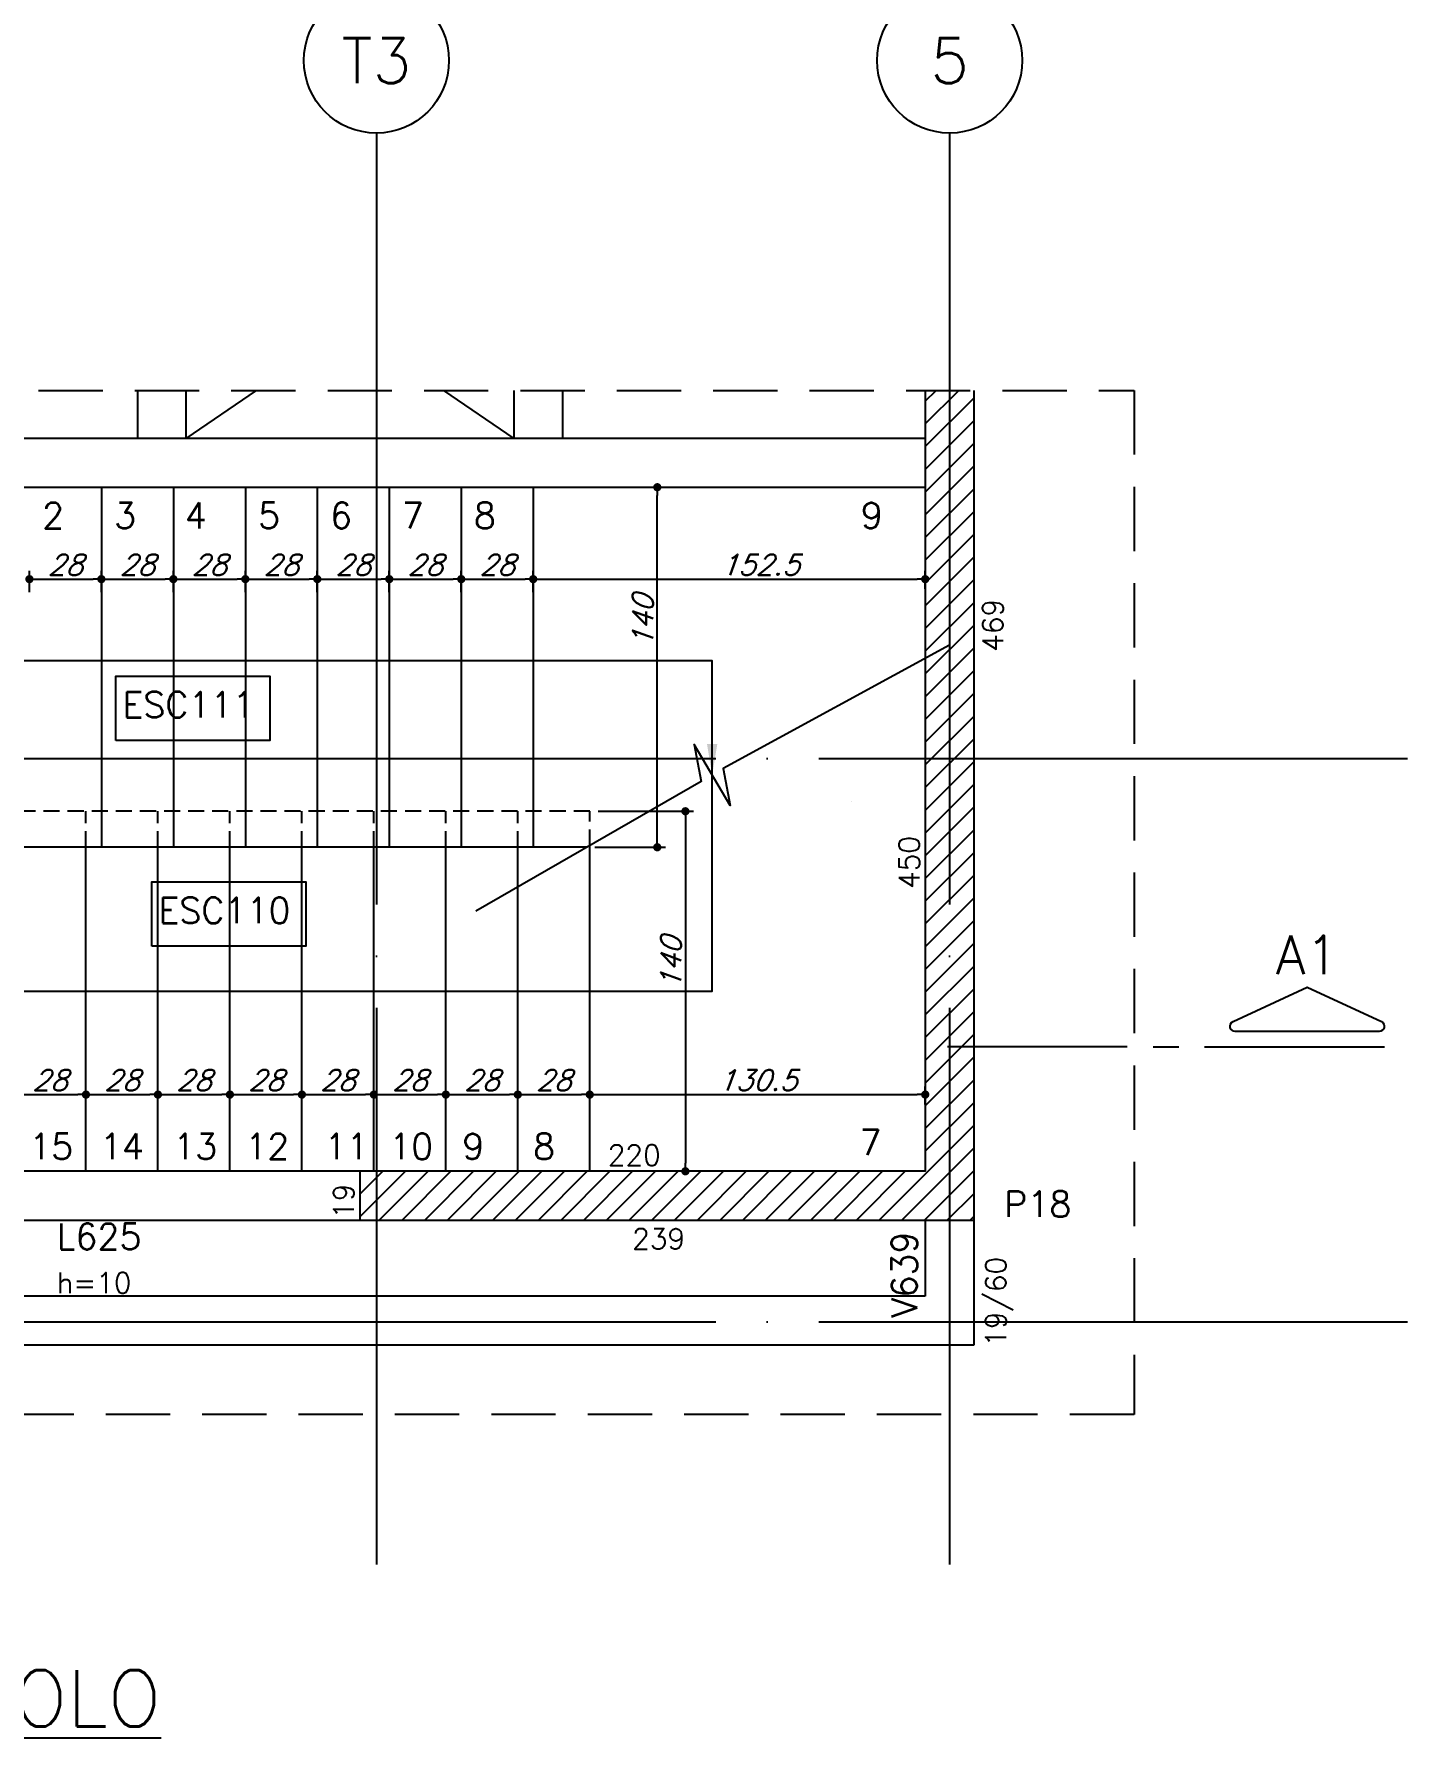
# Model space of a CAD drawing. Header units: millimetres. Extents: x -832 to 3668, y -1574 to 5296.
# Drawn here: x 990 to 1524, y 3638 to 4307 of the extents above; entities that cross this region are included whole.
import ezdxf
from ezdxf.enums import TextEntityAlignment as Align

# ---------------------------------------------------------------- set-up
doc = ezdxf.new("R2010")
doc.units = ezdxf.units.MM
doc.header["$LTSCALE"] = 50
doc.linetypes.add('DASHED', pattern=[0.75, 0.5, -0.25])
doc.linetypes.add('EIXO', pattern=[6.8, 6, -0.4, 0, -0.4])
for name, color, linetype in [('242', 12, 'Continuous'), ('F-AUX', 2, 'Continuous'), ('F-AUX-RED', 1, 'Continuous'), ('F-CORTE-INDICAÇÃO', 4, 'Continuous'), ('F-COTAS', 106, 'Continuous'), ('F-EIXO', 12, 'EIXO'), ('F-ESC NUM', 2, 'Continuous'), ('F-ESC-PROJ', 1, 'Continuous'), ('F-ESCADAS', 2, 'Continuous'), ('F-LAJES-DIM', 2, 'Continuous'), ('F-LAJES-NOME', 4, 'Continuous'), ('F-PILARES-DIM', 172, 'Continuous'), ('F-PILARES-HACH', 174, 'Continuous'), ('F-PILARES-NOME', 170, 'Continuous'), ('F-PILARES-S', 170, 'Continuous'), ('F-TEXTO', 6, 'Continuous'), ('F-TEXTO ESCADA', 2, 'Continuous'), ('F-VIGAS', 3, 'Continuous'), ('F-VIGAS-DIM', 2, 'Continuous'), ('F-VIGAS-NOME', 4, 'Continuous'), ('F-VÃO', 1, 'Continuous')]:
    doc.layers.add(name, color=color, linetype=linetype)
doc.styles.add('5385-ARQ-PB-BAS-PLA-TER-TORRE-A-106-TXT$0$R60-75', font='romans.shx', dxfattribs={"height": 0.1125})
doc.styles.add('CP-TEXT-INCL', font='romans.shx', dxfattribs={"oblique": 20})
doc.styles.add('MCP', font='romans.shx')
doc.styles.add('ROMANS', font='romans.shx')
doc.dimstyles.new('CP-COTAS-50', dxfattribs={"dimscale": 0.64, "dimtxt": 12.5, "dimasz": 5, "dimexe": 5, "dimexo": 5, "dimgap": 2.5, "dimtad": 1, "dimdec": 1, "dimdsep": 46, "dimtxsty": 'CP-TEXT-INCL', "dimblk1": 'DOT', "dimblk2": 'DOT', "dimsah": 1, "dimcen": 9, "dimclrd": 256, "dimclre": 256, "dimclrt": 256, "dimadec": 0, "dimazin": 0, "dimtfac": 1, "dimtdec": 1, "dimtmove": 2, "dimatfit": 3, "dimldrblk": 'DOT', "dimfxl": 5, "dimtolj": 1, "dimarcsym": 0})
pattern_1 = [(0, (0, 0), (0, 6.985), [5.08, -1.905]), (90, (0, 0), (-6.985, 4e-16), [5.08, -1.905])]

# ---------------------------------------------------------------- blocks, each defined once
blk = doc.blocks.new('*U7')
at = {"layer": 'F-EIXO'}
blk.add_line((0, 0), (909.22, 0), dxfattribs=at)
at = {"layer": 'F-EIXO', "color": 2, "linetype": 'Continuous'}
blk.add_circle((-28.21, 0), 28.21, dxfattribs=at)
at = {"layer": 'F-TEXTO', "style": 'ROMANS'}
blk.add_attdef('EIXO', text='', height=17.5, dxfattribs=at).set_placement((-28.21, 0), align=Align.MIDDLE_CENTER)
blk = doc.blocks.new('*U8')
at = {"layer": 'F-EIXO'}
blk.add_line((0, 0), (0, -556.59), dxfattribs=at)
at = {"layer": 'F-EIXO', "color": 2, "linetype": 'Continuous'}
blk.add_circle((0, 28.21), 28.21, dxfattribs=at)
at = {"layer": 'F-TEXTO', "style": 'ROMANS'}
blk.add_attdef('EIXO', text='', height=17.5, rotation=360, dxfattribs=at).set_placement((0, 28.21), align=Align.MIDDLE_CENTER)
blk = doc.blocks.new('_DOT')
at = {"color": 0, "linetype": 'ByBlock'}
blk.add_line((-0.5, 0), (-1, 0), dxfattribs=at)
at = {"color": 0, "linetype": 'ByBlock', "const_width": 0.5}
blk.add_lwpolyline([(-0.25, 0, 1), (0.25, 0, 1)], format="xyb", close=True, dxfattribs=at)
blk = doc.blocks.new('*D189')
at = {"layer": 'DEFPOINTS', "color": 0, "transparency": 16777216}
for p in [(1009.96, 3894.72), (981.96, 3886.45), (1009.96, 3886.45)]:
    blk.add_point(p, dxfattribs=at)
at = {"layer": 'F-COTAS', "lineweight": -2, "transparency": 16777216}
for p, q in [((981.96, 3889.65), (981.96, 3897.92)), ((985.16, 3894.72), (1006.76, 3894.72)), ((1009.96, 3889.65), (1009.96, 3897.92))]:
    blk.add_line(p, q, dxfattribs=at)
at = {"layer": 'F-COTAS', "lineweight": -2, "transparency": 16777216, "xscale": 3.2, "yscale": 3.2, "zscale": 3.2, "rotation": 180}
blk.add_blockref('_DOT', (981.96, 3894.72), dxfattribs=at)
at = {"layer": 'F-COTAS', "lineweight": -2, "transparency": 16777216, "xscale": 3.2, "yscale": 3.2, "zscale": 3.2}
blk.add_blockref('_DOT', (1009.96, 3894.72), dxfattribs=at)
at = {"layer": 'F-COTAS', "transparency": 16777216, "insert": (995.96, 3900.32), "char_height": 8, "attachment_point": 5, "style": 'CP-TEXT-INCL'}
blk.add_mtext('\\A1;28', dxfattribs=at)
blk = doc.blocks.new('*D190')
at = {"layer": 'DEFPOINTS', "color": 0, "transparency": 16777216}
for p in [(1037.96, 3894.72), (1009.96, 3886.45), (1037.96, 3886.45)]:
    blk.add_point(p, dxfattribs=at)
at = {"layer": 'F-COTAS', "lineweight": -2, "transparency": 16777216}
for p, q in [((1009.96, 3889.65), (1009.96, 3897.92)), ((1013.16, 3894.72), (1034.76, 3894.72)), ((1037.96, 3889.65), (1037.96, 3897.92))]:
    blk.add_line(p, q, dxfattribs=at)
at = {"layer": 'F-COTAS', "lineweight": -2, "transparency": 16777216, "xscale": 3.2, "yscale": 3.2, "zscale": 3.2, "rotation": 180}
blk.add_blockref('_DOT', (1009.96, 3894.72), dxfattribs=at)
at = {"layer": 'F-COTAS', "lineweight": -2, "transparency": 16777216, "xscale": 3.2, "yscale": 3.2, "zscale": 3.2}
blk.add_blockref('_DOT', (1037.96, 3894.72), dxfattribs=at)
at = {"layer": 'F-COTAS', "transparency": 16777216, "insert": (1023.96, 3900.32), "char_height": 8, "attachment_point": 5, "style": 'CP-TEXT-INCL'}
blk.add_mtext('\\A1;28', dxfattribs=at)
blk = doc.blocks.new('*D191')
at = {"layer": 'DEFPOINTS', "color": 0, "transparency": 16777216}
for p in [(1065.96, 3894.72), (1037.96, 3886.45), (1065.96, 3886.45)]:
    blk.add_point(p, dxfattribs=at)
at = {"layer": 'F-COTAS', "lineweight": -2, "transparency": 16777216}
for p, q in [((1037.96, 3889.65), (1037.96, 3897.92)), ((1041.16, 3894.72), (1062.76, 3894.72)), ((1065.96, 3889.65), (1065.96, 3897.92))]:
    blk.add_line(p, q, dxfattribs=at)
at = {"layer": 'F-COTAS', "lineweight": -2, "transparency": 16777216, "xscale": 3.2, "yscale": 3.2, "zscale": 3.2, "rotation": 180}
blk.add_blockref('_DOT', (1037.96, 3894.72), dxfattribs=at)
at = {"layer": 'F-COTAS', "lineweight": -2, "transparency": 16777216, "xscale": 3.2, "yscale": 3.2, "zscale": 3.2}
blk.add_blockref('_DOT', (1065.96, 3894.72), dxfattribs=at)
at = {"layer": 'F-COTAS', "transparency": 16777216, "insert": (1051.96, 3900.32), "char_height": 8, "attachment_point": 5, "style": 'CP-TEXT-INCL'}
blk.add_mtext('\\A1;28', dxfattribs=at)
blk = doc.blocks.new('*D192')
at = {"layer": 'DEFPOINTS', "color": 0, "transparency": 16777216}
for p in [(1093.96, 3894.72), (1065.96, 3886.45), (1093.96, 3886.45)]:
    blk.add_point(p, dxfattribs=at)
at = {"layer": 'F-COTAS', "lineweight": -2, "transparency": 16777216}
for p, q in [((1065.96, 3889.65), (1065.96, 3897.92)), ((1069.16, 3894.72), (1090.76, 3894.72)), ((1093.96, 3889.65), (1093.96, 3897.92))]:
    blk.add_line(p, q, dxfattribs=at)
at = {"layer": 'F-COTAS', "lineweight": -2, "transparency": 16777216, "xscale": 3.2, "yscale": 3.2, "zscale": 3.2, "rotation": 180}
blk.add_blockref('_DOT', (1065.96, 3894.72), dxfattribs=at)
at = {"layer": 'F-COTAS', "lineweight": -2, "transparency": 16777216, "xscale": 3.2, "yscale": 3.2, "zscale": 3.2}
blk.add_blockref('_DOT', (1093.96, 3894.72), dxfattribs=at)
at = {"layer": 'F-COTAS', "transparency": 16777216, "insert": (1079.96, 3900.32), "char_height": 8, "attachment_point": 5, "style": 'CP-TEXT-INCL'}
blk.add_mtext('\\A1;28', dxfattribs=at)
blk = doc.blocks.new('*D193')
at = {"layer": 'DEFPOINTS', "color": 0, "transparency": 16777216}
for p in [(1121.96, 3894.72), (1093.96, 3886.45), (1121.96, 3886.45)]:
    blk.add_point(p, dxfattribs=at)
at = {"layer": 'F-COTAS', "lineweight": -2, "transparency": 16777216}
for p, q in [((1093.96, 3889.65), (1093.96, 3897.92)), ((1097.16, 3894.72), (1118.76, 3894.72)), ((1121.96, 3889.65), (1121.96, 3897.92))]:
    blk.add_line(p, q, dxfattribs=at)
at = {"layer": 'F-COTAS', "lineweight": -2, "transparency": 16777216, "xscale": 3.2, "yscale": 3.2, "zscale": 3.2, "rotation": 180}
blk.add_blockref('_DOT', (1093.96, 3894.72), dxfattribs=at)
at = {"layer": 'F-COTAS', "lineweight": -2, "transparency": 16777216, "xscale": 3.2, "yscale": 3.2, "zscale": 3.2}
blk.add_blockref('_DOT', (1121.96, 3894.72), dxfattribs=at)
at = {"layer": 'F-COTAS', "transparency": 16777216, "insert": (1107.96, 3900.32), "char_height": 8, "attachment_point": 5, "style": 'CP-TEXT-INCL'}
blk.add_mtext('\\A1;28', dxfattribs=at)
blk = doc.blocks.new('*D194')
at = {"layer": 'DEFPOINTS', "color": 0, "transparency": 16777216}
for p in [(1149.96, 3894.72), (1121.96, 3886.45), (1149.96, 3886.45)]:
    blk.add_point(p, dxfattribs=at)
at = {"layer": 'F-COTAS', "lineweight": -2, "transparency": 16777216}
for p, q in [((1121.96, 3889.65), (1121.96, 3897.92)), ((1125.16, 3894.72), (1146.76, 3894.72)), ((1149.96, 3889.65), (1149.96, 3897.92))]:
    blk.add_line(p, q, dxfattribs=at)
at = {"layer": 'F-COTAS', "lineweight": -2, "transparency": 16777216, "xscale": 3.2, "yscale": 3.2, "zscale": 3.2, "rotation": 180}
blk.add_blockref('_DOT', (1121.96, 3894.72), dxfattribs=at)
at = {"layer": 'F-COTAS', "lineweight": -2, "transparency": 16777216, "xscale": 3.2, "yscale": 3.2, "zscale": 3.2}
blk.add_blockref('_DOT', (1149.96, 3894.72), dxfattribs=at)
at = {"layer": 'F-COTAS', "transparency": 16777216, "insert": (1135.96, 3900.32), "char_height": 8, "attachment_point": 5, "style": 'CP-TEXT-INCL'}
blk.add_mtext('\\A1;28', dxfattribs=at)
blk = doc.blocks.new('*D195')
at = {"layer": 'DEFPOINTS', "color": 0, "transparency": 16777216}
for p in [(1177.96, 3894.72), (1149.96, 3886.45), (1177.96, 3886.45)]:
    blk.add_point(p, dxfattribs=at)
at = {"layer": 'F-COTAS', "lineweight": -2, "transparency": 16777216}
for p, q in [((1149.96, 3889.65), (1149.96, 3897.92)), ((1153.16, 3894.72), (1174.76, 3894.72)), ((1177.96, 3889.65), (1177.96, 3897.92))]:
    blk.add_line(p, q, dxfattribs=at)
at = {"layer": 'F-COTAS', "lineweight": -2, "transparency": 16777216, "xscale": 3.2, "yscale": 3.2, "zscale": 3.2, "rotation": 180}
blk.add_blockref('_DOT', (1149.96, 3894.72), dxfattribs=at)
at = {"layer": 'F-COTAS', "lineweight": -2, "transparency": 16777216, "xscale": 3.2, "yscale": 3.2, "zscale": 3.2}
blk.add_blockref('_DOT', (1177.96, 3894.72), dxfattribs=at)
at = {"layer": 'F-COTAS', "transparency": 16777216, "insert": (1163.96, 3900.32), "char_height": 8, "attachment_point": 5, "style": 'CP-TEXT-INCL'}
blk.add_mtext('\\A1;28', dxfattribs=at)
blk = doc.blocks.new('*D196')
at = {"layer": 'DEFPOINTS', "color": 0, "transparency": 16777216}
for p in [(1205.96, 3894.72), (1177.96, 3886.45), (1205.96, 3886.45)]:
    blk.add_point(p, dxfattribs=at)
at = {"layer": 'F-COTAS', "lineweight": -2, "transparency": 16777216}
for p, q in [((1177.96, 3889.65), (1177.96, 3897.92)), ((1181.16, 3894.72), (1202.76, 3894.72)), ((1205.96, 3889.65), (1205.96, 3897.92))]:
    blk.add_line(p, q, dxfattribs=at)
at = {"layer": 'F-COTAS', "lineweight": -2, "transparency": 16777216, "xscale": 3.2, "yscale": 3.2, "zscale": 3.2, "rotation": 180}
blk.add_blockref('_DOT', (1177.96, 3894.72), dxfattribs=at)
at = {"layer": 'F-COTAS', "lineweight": -2, "transparency": 16777216, "xscale": 3.2, "yscale": 3.2, "zscale": 3.2}
blk.add_blockref('_DOT', (1205.96, 3894.72), dxfattribs=at)
at = {"layer": 'F-COTAS', "transparency": 16777216, "insert": (1191.96, 3900.32), "char_height": 8, "attachment_point": 5, "style": 'CP-TEXT-INCL'}
blk.add_mtext('\\A1;28', dxfattribs=at)
blk = doc.blocks.new('*D197')
at = {"layer": 'DEFPOINTS', "color": 0, "transparency": 16777216}
for p in [(1336.46, 3894.72), (1205.96, 3887.72), (1336.46, 3887.72)]:
    blk.add_point(p, dxfattribs=at)
at = {"layer": 'F-COTAS', "lineweight": -2, "transparency": 16777216}
for p, q in [((1205.96, 3890.92), (1205.96, 3897.92)), ((1209.16, 3894.72), (1333.26, 3894.72)), ((1336.46, 3890.92), (1336.46, 3897.92))]:
    blk.add_line(p, q, dxfattribs=at)
at = {"layer": 'F-COTAS', "lineweight": -2, "transparency": 16777216, "xscale": 3.2, "yscale": 3.2, "zscale": 3.2, "rotation": 180}
blk.add_blockref('_DOT', (1205.96, 3894.72), dxfattribs=at)
at = {"layer": 'F-COTAS', "lineweight": -2, "transparency": 16777216, "xscale": 3.2, "yscale": 3.2, "zscale": 3.2}
blk.add_blockref('_DOT', (1336.46, 3894.72), dxfattribs=at)
at = {"layer": 'F-COTAS', "transparency": 16777216, "insert": (1271.21, 3900.32), "char_height": 8, "attachment_point": 5, "style": 'CP-TEXT-INCL'}
blk.add_mtext('\\A1;130.5', dxfattribs=at)
blk = doc.blocks.new('*D200')
at = {"layer": 'DEFPOINTS', "color": 0, "transparency": 16777216}
for p in [(1015.96, 4095.16), (987.96, 4086.89), (1015.96, 4086.89)]:
    blk.add_point(p, dxfattribs=at)
at = {"layer": 'F-COTAS', "lineweight": -2, "transparency": 16777216}
for p, q in [((987.96, 4090.09), (987.96, 4098.36)), ((991.16, 4095.16), (1012.76, 4095.16)), ((1015.96, 4090.09), (1015.96, 4098.36))]:
    blk.add_line(p, q, dxfattribs=at)
at = {"layer": 'F-COTAS', "lineweight": -2, "transparency": 16777216, "xscale": 3.2, "yscale": 3.2, "zscale": 3.2, "rotation": 180}
blk.add_blockref('_DOT', (987.96, 4095.16), dxfattribs=at)
at = {"layer": 'F-COTAS', "lineweight": -2, "transparency": 16777216, "xscale": 3.2, "yscale": 3.2, "zscale": 3.2}
blk.add_blockref('_DOT', (1015.96, 4095.16), dxfattribs=at)
at = {"layer": 'F-COTAS', "transparency": 16777216, "insert": (1001.96, 4100.76), "char_height": 8, "attachment_point": 5, "style": 'CP-TEXT-INCL'}
blk.add_mtext('\\A1;28', dxfattribs=at)
blk = doc.blocks.new('*D201')
at = {"layer": 'DEFPOINTS', "color": 0, "transparency": 16777216}
for p in [(1043.96, 4095.16), (1015.96, 4086.89), (1043.96, 4086.89)]:
    blk.add_point(p, dxfattribs=at)
at = {"layer": 'F-COTAS', "lineweight": -2, "transparency": 16777216}
for p, q in [((1015.96, 4090.09), (1015.96, 4098.36)), ((1019.16, 4095.16), (1040.76, 4095.16)), ((1043.96, 4090.09), (1043.96, 4098.36))]:
    blk.add_line(p, q, dxfattribs=at)
at = {"layer": 'F-COTAS', "lineweight": -2, "transparency": 16777216, "xscale": 3.2, "yscale": 3.2, "zscale": 3.2, "rotation": 180}
blk.add_blockref('_DOT', (1015.96, 4095.16), dxfattribs=at)
at = {"layer": 'F-COTAS', "lineweight": -2, "transparency": 16777216, "xscale": 3.2, "yscale": 3.2, "zscale": 3.2}
blk.add_blockref('_DOT', (1043.96, 4095.16), dxfattribs=at)
at = {"layer": 'F-COTAS', "transparency": 16777216, "insert": (1029.96, 4100.76), "char_height": 8, "attachment_point": 5, "style": 'CP-TEXT-INCL'}
blk.add_mtext('\\A1;28', dxfattribs=at)
blk = doc.blocks.new('*D202')
at = {"layer": 'DEFPOINTS', "color": 0, "transparency": 16777216}
for p in [(1071.96, 4095.16), (1043.96, 4086.89), (1071.96, 4086.89)]:
    blk.add_point(p, dxfattribs=at)
at = {"layer": 'F-COTAS', "lineweight": -2, "transparency": 16777216}
for p, q in [((1043.96, 4090.09), (1043.96, 4098.36)), ((1047.16, 4095.16), (1068.76, 4095.16)), ((1071.96, 4090.09), (1071.96, 4098.36))]:
    blk.add_line(p, q, dxfattribs=at)
at = {"layer": 'F-COTAS', "lineweight": -2, "transparency": 16777216, "xscale": 3.2, "yscale": 3.2, "zscale": 3.2, "rotation": 180}
blk.add_blockref('_DOT', (1043.96, 4095.16), dxfattribs=at)
at = {"layer": 'F-COTAS', "lineweight": -2, "transparency": 16777216, "xscale": 3.2, "yscale": 3.2, "zscale": 3.2}
blk.add_blockref('_DOT', (1071.96, 4095.16), dxfattribs=at)
at = {"layer": 'F-COTAS', "transparency": 16777216, "insert": (1057.96, 4100.76), "char_height": 8, "attachment_point": 5, "style": 'CP-TEXT-INCL'}
blk.add_mtext('\\A1;28', dxfattribs=at)
blk = doc.blocks.new('*D203')
at = {"layer": 'DEFPOINTS', "color": 0, "transparency": 16777216}
for p in [(1099.96, 4095.16), (1071.96, 4086.89), (1099.96, 4086.89)]:
    blk.add_point(p, dxfattribs=at)
at = {"layer": 'F-COTAS', "lineweight": -2, "transparency": 16777216}
for p, q in [((1071.96, 4090.09), (1071.96, 4098.36)), ((1075.16, 4095.16), (1096.76, 4095.16)), ((1099.96, 4090.09), (1099.96, 4098.36))]:
    blk.add_line(p, q, dxfattribs=at)
at = {"layer": 'F-COTAS', "lineweight": -2, "transparency": 16777216, "xscale": 3.2, "yscale": 3.2, "zscale": 3.2, "rotation": 180}
blk.add_blockref('_DOT', (1071.96, 4095.16), dxfattribs=at)
at = {"layer": 'F-COTAS', "lineweight": -2, "transparency": 16777216, "xscale": 3.2, "yscale": 3.2, "zscale": 3.2}
blk.add_blockref('_DOT', (1099.96, 4095.16), dxfattribs=at)
at = {"layer": 'F-COTAS', "transparency": 16777216, "insert": (1085.96, 4100.76), "char_height": 8, "attachment_point": 5, "style": 'CP-TEXT-INCL'}
blk.add_mtext('\\A1;28', dxfattribs=at)
blk = doc.blocks.new('*D204')
at = {"layer": 'DEFPOINTS', "color": 0, "transparency": 16777216}
for p in [(1127.96, 4095.16), (1099.96, 4086.89), (1127.96, 4086.89)]:
    blk.add_point(p, dxfattribs=at)
at = {"layer": 'F-COTAS', "lineweight": -2, "transparency": 16777216}
for p, q in [((1099.96, 4090.09), (1099.96, 4098.36)), ((1103.16, 4095.16), (1124.76, 4095.16)), ((1127.96, 4090.09), (1127.96, 4098.36))]:
    blk.add_line(p, q, dxfattribs=at)
at = {"layer": 'F-COTAS', "lineweight": -2, "transparency": 16777216, "xscale": 3.2, "yscale": 3.2, "zscale": 3.2, "rotation": 180}
blk.add_blockref('_DOT', (1099.96, 4095.16), dxfattribs=at)
at = {"layer": 'F-COTAS', "lineweight": -2, "transparency": 16777216, "xscale": 3.2, "yscale": 3.2, "zscale": 3.2}
blk.add_blockref('_DOT', (1127.96, 4095.16), dxfattribs=at)
at = {"layer": 'F-COTAS', "transparency": 16777216, "insert": (1113.96, 4100.76), "char_height": 8, "attachment_point": 5, "style": 'CP-TEXT-INCL'}
blk.add_mtext('\\A1;28', dxfattribs=at)
blk = doc.blocks.new('*D205')
at = {"layer": 'DEFPOINTS', "color": 0, "transparency": 16777216}
for p in [(1155.96, 4095.16), (1127.96, 4086.89), (1155.96, 4086.89)]:
    blk.add_point(p, dxfattribs=at)
at = {"layer": 'F-COTAS', "lineweight": -2, "transparency": 16777216}
for p, q in [((1127.96, 4090.09), (1127.96, 4098.36)), ((1131.16, 4095.16), (1152.76, 4095.16)), ((1155.96, 4090.09), (1155.96, 4098.36))]:
    blk.add_line(p, q, dxfattribs=at)
at = {"layer": 'F-COTAS', "lineweight": -2, "transparency": 16777216, "xscale": 3.2, "yscale": 3.2, "zscale": 3.2, "rotation": 180}
blk.add_blockref('_DOT', (1127.96, 4095.16), dxfattribs=at)
at = {"layer": 'F-COTAS', "lineweight": -2, "transparency": 16777216, "xscale": 3.2, "yscale": 3.2, "zscale": 3.2}
blk.add_blockref('_DOT', (1155.96, 4095.16), dxfattribs=at)
at = {"layer": 'F-COTAS', "transparency": 16777216, "insert": (1141.96, 4100.76), "char_height": 8, "attachment_point": 5, "style": 'CP-TEXT-INCL'}
blk.add_mtext('\\A1;28', dxfattribs=at)
blk = doc.blocks.new('*D206')
at = {"layer": 'DEFPOINTS', "color": 0, "transparency": 16777216}
for p in [(1183.96, 4095.16), (1155.96, 4086.89), (1183.96, 4086.89)]:
    blk.add_point(p, dxfattribs=at)
at = {"layer": 'F-COTAS', "lineweight": -2, "transparency": 16777216}
for p, q in [((1155.96, 4090.09), (1155.96, 4098.36)), ((1159.16, 4095.16), (1180.76, 4095.16)), ((1183.96, 4090.09), (1183.96, 4098.36))]:
    blk.add_line(p, q, dxfattribs=at)
at = {"layer": 'F-COTAS', "lineweight": -2, "transparency": 16777216, "xscale": 3.2, "yscale": 3.2, "zscale": 3.2, "rotation": 180}
blk.add_blockref('_DOT', (1155.96, 4095.16), dxfattribs=at)
at = {"layer": 'F-COTAS', "lineweight": -2, "transparency": 16777216, "xscale": 3.2, "yscale": 3.2, "zscale": 3.2}
blk.add_blockref('_DOT', (1183.96, 4095.16), dxfattribs=at)
at = {"layer": 'F-COTAS', "transparency": 16777216, "insert": (1169.96, 4100.76), "char_height": 8, "attachment_point": 5, "style": 'CP-TEXT-INCL'}
blk.add_mtext('\\A1;28', dxfattribs=at)
blk = doc.blocks.new('*D207')
at = {"layer": 'DEFPOINTS', "color": 0, "transparency": 16777216}
for p in [(1336.46, 4095.16), (1183.96, 4088.16), (1336.46, 4088.16)]:
    blk.add_point(p, dxfattribs=at)
at = {"layer": 'F-COTAS', "lineweight": -2, "transparency": 16777216}
for p, q in [((1183.96, 4091.36), (1183.96, 4098.36)), ((1187.16, 4095.16), (1333.26, 4095.16)), ((1336.46, 4091.36), (1336.46, 4098.36))]:
    blk.add_line(p, q, dxfattribs=at)
at = {"layer": 'F-COTAS', "lineweight": -2, "transparency": 16777216, "xscale": 3.2, "yscale": 3.2, "zscale": 3.2, "rotation": 180}
blk.add_blockref('_DOT', (1183.96, 4095.16), dxfattribs=at)
at = {"layer": 'F-COTAS', "lineweight": -2, "transparency": 16777216, "xscale": 3.2, "yscale": 3.2, "zscale": 3.2}
blk.add_blockref('_DOT', (1336.46, 4095.16), dxfattribs=at)
at = {"layer": 'F-COTAS', "transparency": 16777216, "insert": (1272.19, 4100.76), "char_height": 8, "attachment_point": 5, "style": 'CP-TEXT-INCL'}
blk.add_mtext('\\A1;152.5', dxfattribs=at)
blk = doc.blocks.new('*U9')
at = {"layer": 'F-CORTE-INDICAÇÃO'}
for p, q in [((-100, 0), (-170, 0)), ((-80, 0), (-90, 0)), ((-70, 0), (0, 0))]:
    blk.add_line(p, q, dxfattribs=at)
blk.add_lwpolyline([(-112, 6, 0.802585), (-111.15, 9.81), (-140, 23.26), (-168.85, 9.81, 0.802585), (-168, 6)], format="xyb", close=True, dxfattribs=at)
at = {"layer": 'F-CORTE-INDICAÇÃO', "style": 'ROMANS'}
blk.add_attdef('CORTE', text='', height=15, dxfattribs=at).set_placement((-140, 35.76), align=Align.MIDDLE_CENTER)
at = {"layer": 'F-CORTE-INDICAÇÃO', "color": 2, "style": 'ROMANS'}
blk.add_attdef('FOLHA', text='', height=12, dxfattribs=at).set_placement((-140, -10), align=Align.MIDDLE_CENTER)
blk = doc.blocks.new('*D208')
at = {"layer": 'DEFPOINTS', "color": 0, "transparency": 16777216}
for p in [(1205.96, 4004.9), (1243.16, 3864.9), (1244.95, 3864.9)]:
    blk.add_point(p, dxfattribs=at)
at = {"layer": 'F-COTAS', "lineweight": -2, "transparency": 16777216}
for p, q in [((1209.16, 4004.9), (1246.36, 4004.9)), ((1243.16, 4001.7), (1243.16, 3868.1)), ((1241.75, 3864.9), (1239.96, 3864.9))]:
    blk.add_line(p, q, dxfattribs=at)
at = {"layer": 'F-COTAS', "lineweight": -2, "transparency": 16777216, "xscale": 3.2, "yscale": 3.2, "zscale": 3.2}
for p, rotation in [((1243.16, 4004.9), 90), ((1243.16, 3864.9), 270)]:
    blk.add_blockref('_DOT', p, dxfattribs=dict(at, rotation=rotation))
at = {"layer": 'F-COTAS', "transparency": 16777216, "insert": (1237.56, 3945.85), "char_height": 8, "attachment_point": 5, "rotation": 90, "style": 'CP-TEXT-INCL'}
blk.add_mtext('\\A1;140', dxfattribs=at)
blk = doc.blocks.new('*D209')
at = {"layer": 'DEFPOINTS', "color": 0, "transparency": 16777216}
for p in [(1217.79, 4130.9), (1232.22, 4130.9), (1204.77, 3990.9)]:
    blk.add_point(p, dxfattribs=at)
at = {"layer": 'F-COTAS', "lineweight": -2, "transparency": 16777216}
for p, q in [((1220.99, 4130.9), (1235.42, 4130.9)), ((1232.22, 3994.1), (1232.22, 4127.7)), ((1207.97, 3990.9), (1235.42, 3990.9))]:
    blk.add_line(p, q, dxfattribs=at)
at = {"layer": 'F-COTAS', "lineweight": -2, "transparency": 16777216, "xscale": 3.2, "yscale": 3.2, "zscale": 3.2}
for p, rotation in [((1232.22, 4130.9), 90), ((1232.22, 3990.9), 270)]:
    blk.add_blockref('_DOT', p, dxfattribs=dict(at, rotation=rotation))
at = {"layer": 'F-COTAS', "transparency": 16777216, "insert": (1226.62, 4078.8), "char_height": 8, "attachment_point": 5, "rotation": 90, "style": 'CP-TEXT-INCL'}
blk.add_mtext('\\A1;140', dxfattribs=at)

msp = doc.modelspace()

# ---------------------------------------------------------------- hatches: boundary and pattern name
h = msp.add_hatch()
h.set_pattern_fill('ANGLE', color=256)
h.set_pattern_definition(pattern_1)
h.paths.add_polyline_path([(992.17, 4112.41), (1010.5, 4112.41), (1010.5, 4127.41), (992.17, 4127.41)], flags=9)
h = msp.add_hatch()
h.set_pattern_fill('ANGLE', color=256)
h.set_pattern_definition(pattern_1)
h.paths.add_polyline_path([(1016.81, 4112.41), (1038, 4112.41), (1038, 4127.41), (1016.81, 4127.41)], flags=9)
h = msp.add_hatch()
h.set_pattern_fill('ANGLE', color=256)
h.set_pattern_definition(pattern_1)
h.paths.add_polyline_path([(1044.81, 4112.41), (1066, 4112.41), (1066, 4127.41), (1044.81, 4127.41)], flags=9)
h = msp.add_hatch()
h.set_pattern_fill('ANGLE', color=256)
h.set_pattern_definition(pattern_1)
h.paths.add_polyline_path([(1072.33, 4112.41), (1094, 4112.41), (1094, 4127.41), (1072.33, 4127.41)], flags=9)
h = msp.add_hatch()
h.set_pattern_fill('ANGLE', color=256)
h.set_pattern_definition(pattern_1)
h.paths.add_polyline_path([(1100.81, 4112.41), (1122, 4112.41), (1122, 4127.41), (1100.81, 4127.41)], flags=9)
h = msp.add_hatch()
h.set_pattern_fill('ANGLE', color=256)
h.set_pattern_definition(pattern_1)
h.paths.add_polyline_path([(1128.81, 4112.41), (1150, 4112.41), (1150, 4127.41), (1128.81, 4127.41)], flags=9)
h = msp.add_hatch()
h.set_pattern_fill('ANGLE', color=256)
h.set_pattern_definition(pattern_1)
h.paths.add_polyline_path([(1156.81, 4112.41), (1178, 4112.41), (1178, 4127.41), (1156.81, 4127.41)], flags=9)
h = msp.add_hatch()
h.set_pattern_fill('ANGLE', color=256)
h.set_pattern_definition(pattern_1)
h.paths.add_polyline_path([(1184.81, 4112.41), (1206, 4112.41), (1206, 4127.41), (1184.81, 4127.41)], flags=9)
h = msp.add_hatch()
h.set_pattern_fill('ANGLE', color=256)
h.set_pattern_definition(pattern_1)
h.paths.add_polyline_path([(1310.33, 4112.41), (1331.04, 4112.41), (1331.04, 4127.41), (1310.33, 4127.41)], flags=9)
h = msp.add_hatch()
h.set_pattern_fill('ANGLE', color=256)
h.set_pattern_definition(pattern_1)
h.paths.add_polyline_path([(1336.21, 4075.54), (1336.21, 4100.11), (1324.21, 4100.11), (1324.21, 4075.54)], flags=9)
h = msp.add_hatch()
h.set_pattern_fill('ANGLE', color=256)
h.set_pattern_definition(pattern_1)
h.paths.add_polyline_path([(1368.71, 4066.04), (1368.71, 4090.23), (1356.71, 4090.23), (1356.71, 4066.04)], flags=9)
h = msp.add_hatch()
h.set_pattern_fill('ANGLE', color=256)
h.set_pattern_definition(pattern_1)
h.paths.add_polyline_path([(1049.12, 4069.06), (1093.64, 4069.06), (1093.64, 4084.06), (1049.12, 4084.06)], flags=9)
h = msp.add_hatch()
h.set_pattern_fill('ANGLE', color=256)
h.set_pattern_definition(pattern_1)
h.paths.add_polyline_path([(1049.12, 3940.56), (1093.64, 3940.56), (1093.64, 3955.56), (1049.12, 3955.56)], flags=9)
h = msp.add_hatch()
h.set_pattern_fill('ANGLE', color=256)
h.set_pattern_definition(pattern_1)
h.paths.add_polyline_path([(990.24, 3867.07), (1010, 3867.07), (1010, 3882.07), (990.24, 3882.07)], flags=9)
h = msp.add_hatch()
h.set_pattern_fill('ANGLE', color=256)
h.set_pattern_definition(pattern_1)
h.paths.add_polyline_path([(1017.76, 3867.07), (1038, 3867.07), (1038, 3882.07), (1017.76, 3882.07)], flags=9)
h = msp.add_hatch()
h.set_pattern_fill('ANGLE', color=256)
h.set_pattern_definition(pattern_1)
h.paths.add_polyline_path([(1046.24, 3867.07), (1066, 3867.07), (1066, 3882.07), (1046.24, 3882.07)], flags=9)
h = msp.add_hatch()
h.set_pattern_fill('ANGLE', color=256)
h.set_pattern_definition(pattern_1)
h.paths.add_polyline_path([(1074.24, 3867.07), (1094, 3867.07), (1094, 3882.07), (1074.24, 3882.07)], flags=9)
h = msp.add_hatch()
h.set_pattern_fill('ANGLE', color=256)
h.set_pattern_definition(pattern_1)
h.paths.add_polyline_path([(1105.09, 3867.07), (1122, 3867.07), (1122, 3882.07), (1105.09, 3882.07)], flags=9)
h = msp.add_hatch()
h.set_pattern_fill('ANGLE', color=256)
h.set_pattern_definition(pattern_1)
h.paths.add_polyline_path([(1130.24, 3867.07), (1150, 3867.07), (1150, 3882.07), (1130.24, 3882.07)], flags=9)
h = msp.add_hatch()
h.set_pattern_fill('ANGLE', color=256)
h.set_pattern_definition(pattern_1)
h.paths.add_polyline_path([(1157.28, 3867.07), (1178, 3867.07), (1178, 3882.07), (1157.28, 3882.07)], flags=9)
h = msp.add_hatch()
h.set_pattern_fill('ANGLE', color=256)
h.set_pattern_definition(pattern_1)
h.paths.add_polyline_path([(1184.81, 3867.07), (1206, 3867.07), (1206, 3882.07), (1184.81, 3882.07)], flags=9)
h = msp.add_hatch()
h.set_pattern_fill('ANGLE', color=256)
h.set_pattern_definition(pattern_1)
h.paths.add_polyline_path([(1309.85, 3868.67), (1331.04, 3868.67), (1331.04, 3883.67), (1309.85, 3883.67)], flags=9)
h = msp.add_hatch()
h.set_pattern_fill('ANGLE', color=256)
h.set_pattern_definition(pattern_1)
h.paths.add_polyline_path([(1212.1, 3865.15), (1236.67, 3865.15), (1236.67, 3877.15), (1212.1, 3877.15)], flags=9)
h = msp.add_hatch()
h.set_pattern_fill('ANGLE', color=256)
h.set_pattern_definition(pattern_1)
h.paths.add_polyline_path([(1116.21, 3846.68), (1116.21, 3862.11), (1104.21, 3862.11), (1104.21, 3846.68)], flags=9)
h = msp.add_hatch()
h.set_pattern_fill('ANGLE', color=256)
h.set_pattern_definition(pattern_1)
h.paths.add_polyline_path([(1366.56, 3844.64), (1397.27, 3844.64), (1397.27, 3859.64), (1366.56, 3859.64)], flags=9)
h = msp.add_hatch()
h.set_pattern_fill('ANGLE', color=256)
h.set_pattern_definition(pattern_1)
h.paths.add_polyline_path([(997.95, 3832.04), (1036.28, 3832.04), (1036.28, 3847.04), (997.95, 3847.04)], flags=9)
h = msp.add_hatch()
h.set_pattern_fill('ANGLE', color=256)
h.set_pattern_definition(pattern_1)
h.paths.add_polyline_path([(1221.6, 3832.65), (1245.79, 3832.65), (1245.79, 3844.65), (1221.6, 3844.65)], flags=9)
h = msp.add_hatch()
h.set_pattern_fill('ANGLE', color=256)
h.set_pattern_definition(pattern_1)
h.paths.add_polyline_path([(1335.83, 3806.01), (1335.83, 3845.77), (1320.83, 3845.77), (1320.83, 3806.01)], flags=9)
h = msp.add_hatch()
h.set_pattern_fill('ANGLE', color=256)
h.set_pattern_definition(pattern_1)
h.paths.add_polyline_path([(1373.67, 3795.89), (1373.67, 3837.41), (1355.38, 3837.41), (1355.38, 3795.89)], flags=9)
h = msp.add_hatch()
h.set_pattern_fill('ANGLE', color=256)
h.set_pattern_definition(pattern_1)
h.paths.add_polyline_path([(998.07, 3815.54), (1031.78, 3815.54), (1031.78, 3827.54), (998.07, 3827.54)], flags=9)
h = msp.add_hatch()
h.set_pattern_fill('ANGLE', color=256)
h.set_pattern_definition(pattern_1)
h.paths.add_polyline_path([(683.24, 3638.08), (1098.6, 3638.08), (1098.6, 3677.45), (683.24, 3677.45)], flags=9)
at = {"layer": 'F-PILARES-HACH', "linetype": 'Continuous'}
h = msp.add_hatch(dxfattribs=at)
h.set_pattern_fill('ANSI31', color=256, scale=50, style=0)
h.set_pattern_definition([(45, (740.456, 13821.398), (-4.4194174, 4.4194174), [])])
h.paths.add_polyline_path([(1355.46, 4168.57), (1336.46, 4168.57), (1336.46, 3864.9), (1116.46, 3864.9), (1116.46, 3845.9), (1355.46, 3845.9)])

# ---------------------------------------------------------------- linework, layer by layer
at = {"layer": '242', "linetype": 'Continuous'}
for p, q in [((1307.8, 4008.55), (1307.8, 4008.55)), ((1345.96, 3855.4), (1345.96, 3855.4))]:
    msp.add_line(p, q, dxfattribs=at)
at = {"layer": 'F-AUX', "color": 1}
for points in [[(1345.96, 4069.52), (1257.89, 4021.54), (1260.51, 4007.16), (1246.63, 4030.87), (1249.26, 4016.49), (1161.63, 3966.08)], [(925.96, 3934.9), (1253.57, 3934.9), (1253.57, 4063.4), (960.06, 4063.4)]]:
    msp.add_lwpolyline(points, dxfattribs=at)
msp.add_solid([(1251.57, 4031.01), (1253.57, 4019.01), (1255.57, 4031.01)], dxfattribs=at)
at = {"layer": 'F-AUX-RED', "color": 1, "linetype": 'DASHED'}
msp.add_lwpolyline([(691.49, 4168.57), (1417.68, 4168.57), (1417.68, 3770.29), (691.49, 3770.29)], close=True, dxfattribs=at)
at = {"layer": 'F-ESC-PROJ', "linetype": 'DASHED', "ltscale": 0.25}
for p, q in [((1205.96, 4004.9), (925.96, 4004.9)), ((1177.96, 3990.9), (1177.96, 4004.9))]:
    msp.add_line(p, q, dxfattribs=at)
for points in [[(1009.96, 3990.9), (1009.96, 4004.9)], [(1037.96, 3990.9), (1037.96, 4004.9)], [(1065.96, 3990.9), (1065.96, 4004.9)], [(1093.96, 3990.9), (1093.96, 4004.9)], [(1121.96, 3990.9), (1121.96, 4004.9)], [(1149.96, 3990.9), (1149.96, 4004.9)], [(1205.96, 3991.58), (1205.96, 4004.9)]]:
    msp.add_lwpolyline(points, dxfattribs=at)
at = {"layer": 'F-ESCADAS', "linetype": 'Continuous'}
for points in [[(1015.96, 4130.9), (1015.96, 3990.9)], [(1043.96, 4130.9), (1043.96, 3990.9)], [(1071.96, 4130.9), (1071.96, 3990.9)], [(1099.96, 4130.9), (1099.96, 3990.9)], [(1127.96, 4130.9), (1127.96, 3990.9)], [(1155.96, 4130.9), (1155.96, 3990.9)], [(1183.96, 4130.9), (1183.96, 3990.9)], [(1204.77, 3990.9), (926.96, 3990.9)], [(1009.96, 3864.9), (1009.96, 3990.9)], [(1037.96, 3864.9), (1037.96, 3990.9)], [(1065.96, 3864.9), (1065.96, 3990.9)], [(1093.96, 3864.9), (1093.96, 3990.9)], [(1121.96, 3864.9), (1121.96, 3990.9)], [(1149.96, 3864.9), (1149.96, 3990.9)], [(1177.96, 3864.9), (1177.96, 3990.9)], [(1205.96, 3864.9), (1205.96, 3991.58)]]:
    msp.add_lwpolyline(points, dxfattribs=at)
at = {"layer": 'F-PILARES-S', "linetype": 'Continuous'}
for points in [[(1336.46, 4168.57), (1336.46, 3864.9), (1116.46, 3864.9), (1116.46, 3845.9), (1355.46, 3845.9)], [(1355.46, 3845.9), (1355.46, 4168.57)]]:
    msp.add_lwpolyline(points, dxfattribs=at)
at = {"layer": 'F-TEXTO ESCADA', "color": 1}
for points in [[(1021.55, 4032.4), (1021.55, 4057.4), (1081.55, 4057.4), (1081.55, 4032.4), (1021.55, 4032.4)], [(1035.55, 3952.4), (1035.55, 3977.4), (1095.55, 3977.4), (1095.55, 3952.4), (1035.55, 3952.4)]]:
    msp.add_lwpolyline(points, dxfattribs=at)
at = {"layer": 'F-VIGAS'}
for points in [[(1029.96, 4168.57), (1029.96, 4149.9)], [(1048.96, 4149.9), (1048.96, 4168.57)], [(1176.46, 4168.57), (1176.46, 4149.9)], [(1195.46, 4149.9), (1195.46, 4168.57)], [(1029.96, 4149.9), (759.46, 4149.9)], [(1048.96, 4149.9), (1029.96, 4149.9)], [(1176.46, 4149.9), (1048.96, 4149.9)], [(1195.46, 4149.9), (1176.46, 4149.9)], [(1336.46, 4149.9), (1195.46, 4149.9)], [(759.46, 4130.9), (1039.46, 4130.9)], [(1007.96, 4130.9), (1185.96, 4130.9)], [(1039.46, 4130.9), (1185.96, 4130.9)], [(1185.96, 4130.9), (1336.46, 4130.9)], [(1185.96, 4130.9), (1336.46, 4130.9)], [(1116.46, 3864.9), (759.46, 3864.9)], [(759.46, 3845.9), (1116.46, 3845.9)], [(1336.46, 3845.9), (1336.46, 3816.4)], [(1355.46, 3797.4), (1355.46, 3845.9)], [(1336.46, 3816.4), (759.46, 3816.4)], [(759.46, 3797.4), (1355.46, 3797.4)]]:
    msp.add_lwpolyline(points, dxfattribs=at)
at = {"layer": 'F-VÃO'}
for p, q in [((1048.96, 4149.9), (1076.33, 4168.57)), ((1149.09, 4168.57), (1176.46, 4149.9))]:
    msp.add_line(p, q, dxfattribs=at)

# ---------------------------------------------------------------- block references
at = {"layer": 'F-CORTE-INDICAÇÃO', "linetype": 'Continuous'}
ref = msp.add_blockref('*U9', (1345.07, 3913.28), dxfattribs=dict(at, xscale=-1))
ref.add_attrib('CORTE', 'A1', dxfattribs={"height": 15, "style": 'ROMANS'}).set_placement((1485.07, 3949.04), align=Align.MIDDLE_CENTER)
at = {"layer": 'F-EIXO', "linetype": 'Continuous'}
for name, p, values in [('*U8', (1122.96, 4268.6), {'EIXO': 'T3'}), ('*U8', (1345.96, 4268.6), {'EIXO': '5'}), ('*U7', (614.89, 4025.4), {'EIXO': 'TE'}), ('*U7', (614.89, 3806.4), {'EIXO': 'C'})]:
    msp.add_blockref(name, p, dxfattribs=at).add_auto_attribs(values)

# ---------------------------------------------------------------- texts
at = {"layer": 'F-ESC NUM', "style": '5385-ARQ-PB-BAS-PLA-TER-TORRE-A-106-TXT$0$R60-75'}
for s, p in [('2', (992.88, 4114.91)), ('3', (1020.88, 4114.91)), ('4', (1048.4, 4114.91)), ('5', (1076.88, 4114.91)), ('6', (1104.88, 4114.91)), ('7', (1132.88, 4114.91)), ('8', (1160.88, 4114.91)), ('9', (1311.4, 4114.91)), ('7', (1310.92, 3871.17)), ('15', (987.88, 3869.57)), ('14', (1015.4, 3869.57)), ('13', (1043.88, 3869.57)), ('12', (1071.88, 3869.57)), ('11', (1102.74, 3869.57)), ('10', (1127.88, 3869.57)), ('9', (1156.36, 3869.57)), ('8', (1183.88, 3869.57))]:
    msp.add_text(s, height=10, dxfattribs=at).set_placement(p)
at = {"layer": 'F-LAJES-DIM', "linetype": 'Continuous', "style": 'MCP'}
msp.add_text('h=10', height=8, dxfattribs=at).set_placement((998.54, 3817.54))
at = {"layer": 'F-LAJES-NOME', "linetype": 'Continuous', "style": 'MCP'}
msp.add_text('L625', height=10, dxfattribs=at).set_placement((998.54, 3834.54))
at = {"layer": 'F-PILARES-DIM', "linetype": 'Continuous', "style": 'MCP'}
for s, p in [('469', (1366.71, 4066.9)), ('450', (1334.21, 3974.7)), ('19', (1114.21, 3846.4))]:
    msp.add_text(s, height=8, rotation=90, dxfattribs=at).set_placement(p)
for s, p in [('220', (1212.96, 3867.15)), ('239', (1222.46, 3834.65))]:
    msp.add_text(s, height=8, dxfattribs=at).set_placement(p)
at = {"layer": 'F-PILARES-NOME', "linetype": 'Continuous', "style": 'MCP'}
msp.add_text('P18', height=10, dxfattribs=at).set_placement((1367.15, 3847.14))
at = {"layer": 'F-TEXTO', "style": 'ROMANS'}
msp.add_text('%%UFORMA DO 1º SUBSOLO', height=21.875, dxfattribs=at).set_placement((693.08, 3649.01))
at = {"layer": 'F-TEXTO ESCADA', "style": 'ROMANS'}
for s, p in [('ESC111', (1024.13, 4041.36)), ('ESC110', (1038.13, 3961.36))]:
    msp.add_text(s, height=10, dxfattribs=at).set_placement(p)
at = {"layer": 'F-VIGAS-DIM', "linetype": 'Continuous', "style": 'MCP'}
msp.add_text('19/60', height=8, rotation=90, dxfattribs=at).set_placement((1367.96, 3796.65))
at = {"layer": 'F-VIGAS-NOME', "linetype": 'Continuous', "style": 'MCP'}
msp.add_text('V639', height=10, rotation=90, dxfattribs=at).set_placement((1333.33, 3808.04))

# ---------------------------------------------------------------- dimensions: what is measured, and where the dimension line sits
at = {"layer": 'F-COTAS'}
for base, p1, p2, picture, middle in [((1232.22, 4130.9), (1204.77, 3990.9), (1217.79, 4130.9), '*D209', (1226.62, 4078.8)), ((1243.16, 3864.9), (1205.96, 4004.9), (1244.95, 3864.9), '*D208', (1237.56, 3945.85))]:
    dim = msp.add_linear_dim(base=base, p1=p1, p2=p2, angle=90, dimstyle='CP-COTAS-50', dxfattribs=at)
    dim.commit()
    dim.dimension.update_dxf_attribs({"geometry": picture, "text_midpoint": middle, "dimtype": 160})
for base, p1, p2, picture, middle in [((1015.96, 4095.16), (987.96, 4086.89), (1015.96, 4086.89), '*D200', (1001.96, 4100.76)), ((1043.96, 4095.16), (1015.96, 4086.89), (1043.96, 4086.89), '*D201', (1029.96, 4100.76)), ((1071.96, 4095.16), (1043.96, 4086.89), (1071.96, 4086.89), '*D202', (1057.96, 4100.76)), ((1099.96, 4095.16), (1071.96, 4086.89), (1099.96, 4086.89), '*D203', (1085.96, 4100.76)), ((1127.96, 4095.16), (1099.96, 4086.89), (1127.96, 4086.89), '*D204', (1113.96, 4100.76)), ((1155.96, 4095.16), (1127.96, 4086.89), (1155.96, 4086.89), '*D205', (1141.96, 4100.76)), ((1183.96, 4095.16), (1155.96, 4086.89), (1183.96, 4086.89), '*D206', (1169.96, 4100.76)), ((1009.96, 3894.72), (981.96, 3886.45), (1009.96, 3886.45), '*D189', (995.96, 3900.32)), ((1037.96, 3894.72), (1009.96, 3886.45), (1037.96, 3886.45), '*D190', (1023.96, 3900.32)), ((1065.96, 3894.72), (1037.96, 3886.45), (1065.96, 3886.45), '*D191', (1051.96, 3900.32)), ((1093.96, 3894.72), (1065.96, 3886.45), (1093.96, 3886.45), '*D192', (1079.96, 3900.32)), ((1121.96, 3894.72), (1093.96, 3886.45), (1121.96, 3886.45), '*D193', (1107.96, 3900.32)), ((1149.96, 3894.72), (1121.96, 3886.45), (1149.96, 3886.45), '*D194', (1135.96, 3900.32)), ((1177.96, 3894.72), (1149.96, 3886.45), (1177.96, 3886.45), '*D195', (1163.96, 3900.32)), ((1205.96, 3894.72), (1177.96, 3886.45), (1205.96, 3886.45), '*D196', (1191.96, 3900.32)), ((1336.46, 3894.72), (1205.96, 3887.72), (1336.46, 3887.72), '*D197', (1271.21, 3900.32))]:
    dim = msp.add_linear_dim(base=base, p1=p1, p2=p2, dimstyle='CP-COTAS-50', override={"dimfxl": 2.5}, dxfattribs=at)
    dim.commit()
    dim.dimension.update_dxf_attribs({"geometry": picture, "text_midpoint": middle})
dim = msp.add_linear_dim(base=(1336.46, 4095.16), p1=(1183.96, 4088.16), p2=(1336.46, 4088.16), dimstyle='CP-COTAS-50', override={"dimfxl": 2.5}, dxfattribs=at)
dim.commit()
dim.dimension.update_dxf_attribs({"geometry": '*D207', "text_midpoint": (1272.19, 4100.76), "dimtype": 160})

doc.saveas('drawing.dxf')
